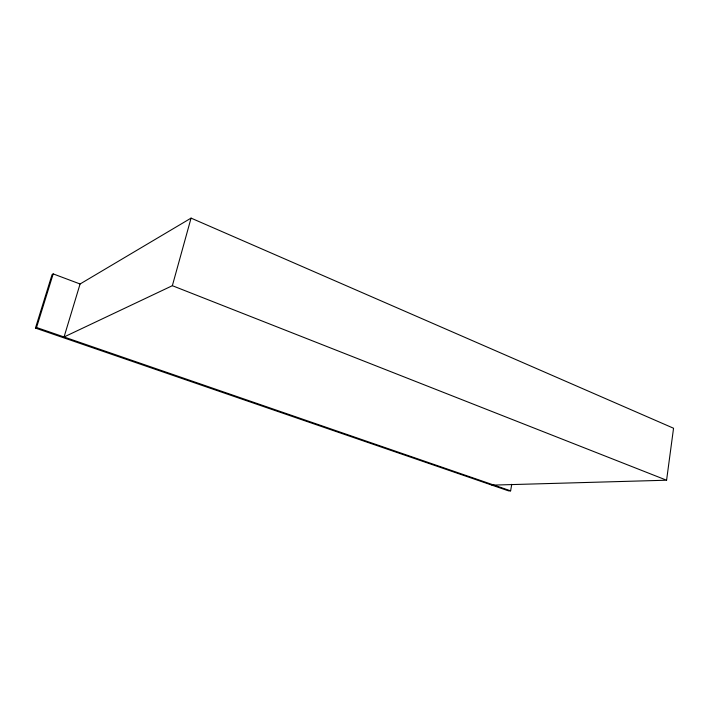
<?xml version="1.0" encoding="UTF-8"?>
<svg xmlns="http://www.w3.org/2000/svg" width="709" height="709" viewBox="0 0 709 709"><rect width="100%" height="100%" fill="white"/><g stroke="black" fill="none" stroke-linecap="round" stroke-linejoin="round"><path stroke-width="1.06" d="M666.584 480.215L673.55 428.236L191.067 218.115L80.082 283.99L64.058 336.979L172.358 285.692L666.584 480.215L491.913 485.142M80.082 283.99L53.184 273.896L52.058 274.649L35.45 328.081L508.61 490.885L510.613 490.841L511.747 484.309M172.358 285.692L191.067 218.115M35.45 328.081L36.54 327.496L53.184 273.896M36.54 327.496L510.613 490.841"/></g></svg>
